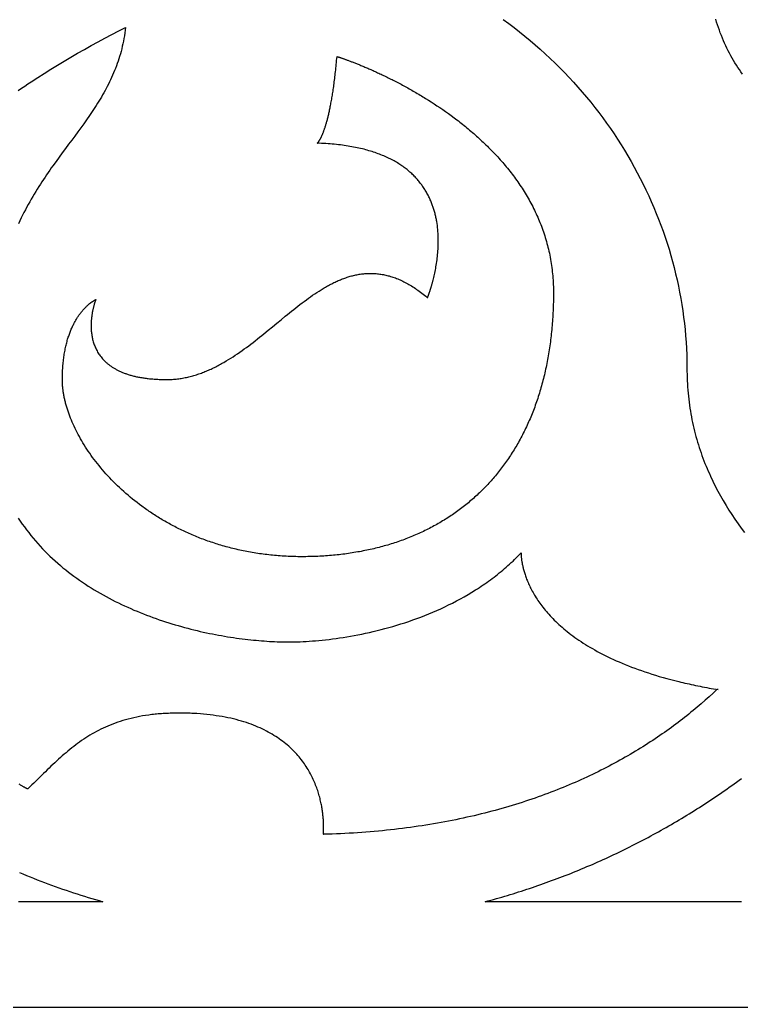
# Model space of a CAD drawing. Extents: x -52 to 64, y -91 to -51.
# Drawn here: x 22.24 to 41.58, y -90.72 to -64.25 of the extents above; entities that cross this region are included whole.
import ezdxf

# ---------------------------------------------------------------- set-up
doc = ezdxf.new("R2010")
doc.units = 0
doc.header["$MEASUREMENT"] = 0
doc.layers.add('LAYER_1', color=18, linetype='CONTINUOUS')

msp = doc.modelspace()

# ---------------------------------------------------------------- linework, layer by layer
at = {"layer": 'LAYER_1'}
for points in [[(35.198, -64.245), (35.346, -64.354), (35.493, -64.465), (35.637, -64.578), (35.779, -64.692), (35.92, -64.808), (36.058, -64.926), (36.194, -65.046), (36.327, -65.167), (36.459, -65.29), (36.589, -65.415), (36.716, -65.541), (36.841, -65.669), (36.964, -65.798), (37.085, -65.929), (37.203, -66.061), (37.32, -66.195), (37.434, -66.33), (37.546, -66.467), (37.656, -66.605), (37.763, -66.744), (37.868, -66.884), (37.971, -67.026), (38.072, -67.169), (38.17, -67.313), (38.266, -67.459), (38.36, -67.605), (38.451, -67.753), (38.54, -67.902), (38.627, -68.051), (38.712, -68.202), (38.794, -68.354), (38.874, -68.507), (38.951, -68.661), (39.026, -68.815), (39.098, -68.971), (39.169, -69.127), (39.236, -69.285), (39.302, -69.443), (39.365, -69.601), (39.425, -69.761), (39.483, -69.921), (39.539, -70.082), (39.592, -70.244), (39.643, -70.406), (39.691, -70.569), (39.737, -70.732), (39.78, -70.896), (39.821, -71.061), (39.859, -71.225), (39.895, -71.391), (39.928, -71.557), (39.959, -71.723), (39.987, -71.889), (40.012, -72.056), (40.035, -72.223), (40.055, -72.391), (40.073, -72.558), (40.088, -72.726), (40.101, -72.894), (40.111, -73.062), (40.118, -73.231), (40.123, -73.399), (40.125, -73.568), (40.125, -73.61), (40.125, -73.612), (40.125, -73.613), (40.125, -73.616), (40.125, -73.621), (40.125, -73.632), (40.125, -73.675), (40.126, -73.76), (40.129, -73.845), (40.132, -73.929), (40.136, -74.012), (40.141, -74.095), (40.147, -74.177), (40.154, -74.259), (40.162, -74.34), (40.171, -74.421), (40.181, -74.501), (40.191, -74.581), (40.203, -74.66), (40.216, -74.739), (40.229, -74.817), (40.243, -74.895), (40.258, -74.972), (40.274, -75.049), (40.291, -75.125), (40.308, -75.201), (40.327, -75.276), (40.346, -75.351), (40.366, -75.425), (40.387, -75.499), (40.408, -75.573), (40.431, -75.646), (40.454, -75.718), (40.477, -75.79), (40.502, -75.862), (40.527, -75.933), (40.553, -76.003), (40.58, -76.074), (40.607, -76.143), (40.636, -76.213), (40.664, -76.282), (40.694, -76.35), (40.724, -76.418), (40.755, -76.486), (40.818, -76.62), (40.884, -76.753), (40.953, -76.884), (41.024, -77.013), (41.097, -77.141), (41.172, -77.267), (41.249, -77.392), (41.329, -77.516), (41.41, -77.638), (41.493, -77.759), (41.578, -77.878), (41.665, -77.996)], [(41.615, -65.709), (41.572, -65.651), (41.53, -65.591), (41.49, -65.531), (41.45, -65.47), (41.411, -65.408), (41.373, -65.345), (41.336, -65.282), (41.3, -65.218), (41.264, -65.152), (41.23, -65.087), (41.197, -65.02), (41.165, -64.953), (41.133, -64.885), (41.103, -64.816), (41.074, -64.747), (41.046, -64.677), (41.018, -64.606), (40.992, -64.534), (40.967, -64.462), (40.943, -64.39), (40.92, -64.316), (40.898, -64.242)], [(22.204, -66.149), (22.29, -66.09), (22.376, -66.032), (22.463, -65.974), (22.55, -65.917), (22.724, -65.803), (22.9, -65.691), (23.077, -65.58), (23.255, -65.471), (23.434, -65.364), (23.614, -65.257), (23.794, -65.153), (23.976, -65.05), (24.158, -64.948), (24.341, -64.847), (24.525, -64.748), (24.709, -64.651), (24.894, -64.555), (25.079, -64.46), (25.07, -64.535), (25.059, -64.609), (25.048, -64.682), (25.035, -64.754), (25.021, -64.826), (25.007, -64.896), (24.991, -64.966), (24.974, -65.034), (24.957, -65.102), (24.938, -65.169), (24.918, -65.236), (24.898, -65.301), (24.877, -65.366), (24.855, -65.43), (24.832, -65.494), (24.808, -65.557), (24.783, -65.619), (24.758, -65.68), (24.731, -65.741), (24.704, -65.802), (24.677, -65.862), (24.648, -65.921), (24.619, -65.98), (24.589, -66.039), (24.559, -66.097), (24.528, -66.155), (24.496, -66.212), (24.463, -66.269), (24.43, -66.325), (24.397, -66.382), (24.363, -66.438), (24.328, -66.494), (24.293, -66.549), (24.257, -66.604), (24.185, -66.715), (24.11, -66.824), (24.034, -66.933), (23.956, -67.042), (23.877, -67.151), (23.797, -67.261), (23.716, -67.371), (23.634, -67.481), (23.551, -67.592), (23.467, -67.704), (23.383, -67.818), (23.299, -67.933), (23.214, -68.049), (23.13, -68.167), (23.088, -68.227), (23.046, -68.287), (23.004, -68.348), (22.962, -68.41), (22.92, -68.472), (22.878, -68.535), (22.836, -68.598), (22.795, -68.662), (22.754, -68.727), (22.713, -68.792), (22.672, -68.858), (22.631, -68.925), (22.591, -68.993), (22.551, -69.061), (22.511, -69.131), (22.471, -69.201), (22.432, -69.272), (22.393, -69.344), (22.355, -69.417), (22.317, -69.491), (22.279, -69.566), (22.242, -69.642), (22.205, -69.719)], [(22.204, -77.609), (22.257, -77.69), (22.311, -77.769), (22.367, -77.847), (22.424, -77.924), (22.482, -77.999), (22.541, -78.074), (22.601, -78.147), (22.662, -78.219), (22.725, -78.29), (22.788, -78.36), (22.853, -78.429), (22.918, -78.496), (22.984, -78.563), (23.052, -78.628), (23.12, -78.692), (23.189, -78.755), (23.259, -78.817), (23.33, -78.878), (23.401, -78.938), (23.474, -78.997), (23.547, -79.055), (23.621, -79.111), (23.695, -79.167), (23.771, -79.221), (23.847, -79.275), (23.924, -79.327), (24.001, -79.379), (24.079, -79.429), (24.157, -79.479), (24.236, -79.528), (24.316, -79.575), (24.396, -79.622), (24.476, -79.667), (24.557, -79.712), (24.639, -79.755), (24.721, -79.798), (24.803, -79.84), (24.885, -79.881), (24.968, -79.921), (25.052, -79.96), (25.135, -79.998), (25.219, -80.035), (25.303, -80.072), (25.387, -80.107), (25.471, -80.142), (25.556, -80.175), (25.641, -80.208), (25.725, -80.24), (25.81, -80.271), (25.895, -80.302), (25.98, -80.331), (26.065, -80.36), (26.15, -80.388), (26.235, -80.415), (26.32, -80.441), (26.405, -80.466), (26.49, -80.491), (26.575, -80.515), (26.659, -80.538), (26.743, -80.56), (26.828, -80.582), (26.911, -80.603), (26.995, -80.623), (27.078, -80.643), (27.162, -80.661), (27.244, -80.679), (27.327, -80.697), (27.409, -80.713), (27.49, -80.729), (27.572, -80.744), (27.652, -80.759), (27.733, -80.773), (27.813, -80.786), (27.892, -80.798), (27.971, -80.81), (28.049, -80.822), (28.126, -80.832), (28.203, -80.842), (28.28, -80.852), (28.356, -80.861), (28.431, -80.869), (28.505, -80.877), (28.579, -80.884), (28.651, -80.89), (28.723, -80.896), (28.795, -80.902), (28.865, -80.906), (28.935, -80.911), (29.003, -80.914), (29.071, -80.918), (29.138, -80.92), (29.204, -80.923), (29.269, -80.924), (29.333, -80.925), (29.396, -80.926), (29.457, -80.926), (29.493, -80.926), (29.53, -80.926), (29.566, -80.926), (29.604, -80.925), (29.641, -80.924), (29.68, -80.923), (29.718, -80.922), (29.757, -80.92), (29.837, -80.917), (29.918, -80.913), (30.001, -80.908), (30.086, -80.902), (30.172, -80.895), (30.26, -80.887), (30.349, -80.879), (30.439, -80.869), (30.531, -80.858), (30.624, -80.847), (30.719, -80.834), (30.814, -80.821), (30.911, -80.806), (31.008, -80.79), (31.107, -80.774), (31.207, -80.756), (31.307, -80.737), (31.409, -80.717), (31.511, -80.695), (31.614, -80.673), (31.717, -80.649), (31.821, -80.624), (31.926, -80.597), (32.031, -80.57), (32.137, -80.541), (32.243, -80.511), (32.349, -80.479), (32.456, -80.446), (32.563, -80.412), (32.67, -80.376), (32.777, -80.339), (32.884, -80.3), (32.991, -80.26), (33.098, -80.219), (33.205, -80.176), (33.312, -80.131), (33.419, -80.085), (33.525, -80.037), (33.631, -79.988), (33.737, -79.937), (33.842, -79.884), (33.946, -79.83), (34.051, -79.774), (34.154, -79.716), (34.257, -79.656), (34.359, -79.595), (34.46, -79.532), (34.51, -79.5), (34.56, -79.468), (34.61, -79.434), (34.66, -79.401), (34.709, -79.367), (34.759, -79.333), (34.807, -79.298), (34.856, -79.262), (34.904, -79.226), (34.953, -79.19), (35, -79.153), (35.048, -79.116), (35.095, -79.078), (35.142, -79.04), (35.189, -79.001), (35.235, -78.962), (35.281, -78.923), (35.327, -78.882), (35.372, -78.842), (35.417, -78.801), (35.462, -78.759), (35.506, -78.717), (35.55, -78.674), (35.593, -78.631), (35.637, -78.587), (35.679, -78.543), (35.679, -78.543), (35.679, -78.545), (35.679, -78.547), (35.679, -78.551), (35.679, -78.555), (35.679, -78.561), (35.679, -78.567), (35.679, -78.574), (35.679, -78.582), (35.68, -78.591), (35.68, -78.601), (35.681, -78.612), (35.681, -78.623), (35.682, -78.636), (35.683, -78.649), (35.685, -78.663), (35.686, -78.678), (35.688, -78.694), (35.69, -78.71), (35.692, -78.727), (35.694, -78.745), (35.697, -78.764), (35.7, -78.783), (35.704, -78.804), (35.707, -78.824), (35.712, -78.846), (35.716, -78.868), (35.721, -78.891), (35.726, -78.914), (35.732, -78.938), (35.738, -78.963), (35.745, -78.988), (35.752, -79.014), (35.759, -79.041), (35.767, -79.068), (35.776, -79.095), (35.785, -79.123), (35.795, -79.152), (35.805, -79.181), (35.816, -79.211), (35.827, -79.241), (35.839, -79.271), (35.852, -79.302), (35.866, -79.334), (35.88, -79.366), (35.894, -79.398), (35.91, -79.431), (35.926, -79.464), (35.943, -79.497), (35.96, -79.531), (35.979, -79.565), (35.998, -79.6), (36.018, -79.635), (36.038, -79.67), (36.06, -79.705), (36.082, -79.741), (36.106, -79.777), (36.13, -79.813), (36.155, -79.85), (36.181, -79.887), (36.208, -79.924), (36.236, -79.961), (36.264, -79.998), (36.294, -80.036), (36.325, -80.073), (36.357, -80.111), (36.389, -80.149), (36.423, -80.187), (36.458, -80.226), (36.494, -80.264), (36.531, -80.302), (36.569, -80.341), (36.609, -80.379), (36.649, -80.418), (36.69, -80.457), (36.733, -80.495), (36.777, -80.534), (36.822, -80.573), (36.868, -80.611), (36.916, -80.65), (36.965, -80.688), (37.015, -80.727), (37.066, -80.765), (37.119, -80.804), (37.173, -80.842), (37.228, -80.88), (37.285, -80.918), (37.343, -80.956), (37.402, -80.994), (37.463, -81.031), (37.525, -81.069), (37.589, -81.106), (37.654, -81.143), (37.72, -81.179), (37.788, -81.216), (37.858, -81.252), (37.929, -81.288), (38.001, -81.324), (38.075, -81.36), (38.151, -81.395), (38.228, -81.43), (38.307, -81.464), (38.387, -81.498), (38.469, -81.532), (38.553, -81.566), (38.638, -81.599), (38.725, -81.632), (38.814, -81.664), (38.904, -81.696), (38.996, -81.727), (39.09, -81.758), (39.185, -81.789), (39.283, -81.819), (39.382, -81.849), (39.483, -81.878), (39.585, -81.906), (39.69, -81.934), (39.796, -81.962), (39.905, -81.989), (39.959, -82.002), (40.015, -82.016), (40.07, -82.029), (40.127, -82.041), (40.183, -82.054), (40.241, -82.067), (40.298, -82.079), (40.356, -82.091), (40.415, -82.104), (40.474, -82.115), (40.534, -82.127), (40.594, -82.139), (40.655, -82.15), (40.716, -82.162), (40.777, -82.173), (40.84, -82.184), (40.902, -82.195), (40.965, -82.205), (40.955, -82.205), (40.947, -82.205), (40.94, -82.205), (40.934, -82.205), (40.93, -82.205), (40.927, -82.205), (40.925, -82.205), (40.924, -82.205), (40.823, -82.3), (40.72, -82.395), (40.615, -82.489), (40.508, -82.582), (40.454, -82.628), (40.399, -82.675), (40.344, -82.721), (40.288, -82.767), (40.232, -82.813), (40.176, -82.859), (40.119, -82.904), (40.061, -82.949), (40.003, -82.995), (39.945, -83.04), (39.886, -83.085), (39.827, -83.129), (39.767, -83.174), (39.707, -83.218), (39.646, -83.262), (39.585, -83.306), (39.523, -83.35), (39.46, -83.393), (39.398, -83.437), (39.334, -83.48), (39.271, -83.523), (39.206, -83.565), (39.142, -83.608), (39.077, -83.65), (39.011, -83.692), (38.945, -83.734), (38.878, -83.775), (38.811, -83.816), (38.743, -83.857), (38.675, -83.898), (38.606, -83.939), (38.537, -83.979), (38.467, -84.019), (38.397, -84.059), (38.326, -84.098), (38.255, -84.137), (38.184, -84.176), (38.111, -84.215), (38.039, -84.253), (37.965, -84.291), (37.892, -84.329), (37.817, -84.367), (37.743, -84.404), (37.667, -84.441), (37.592, -84.477), (37.515, -84.513), (37.439, -84.549), (37.361, -84.585), (37.283, -84.62), (37.205, -84.655), (37.126, -84.69), (37.047, -84.724), (36.967, -84.758), (36.887, -84.792), (36.806, -84.825), (36.724, -84.858), (36.642, -84.891), (36.56, -84.923), (36.477, -84.955), (36.393, -84.987), (36.309, -85.018), (36.224, -85.049), (36.139, -85.079), (36.053, -85.11), (35.967, -85.139), (35.881, -85.169), (35.793, -85.198), (35.705, -85.226), (35.617, -85.254), (35.528, -85.282), (35.439, -85.309), (35.349, -85.336), (35.258, -85.363), (35.167, -85.389), (35.076, -85.415), (34.983, -85.44), (34.891, -85.465), (34.798, -85.489), (34.704, -85.513), (34.61, -85.537), (34.515, -85.56), (34.419, -85.583), (34.323, -85.605), (34.227, -85.627), (34.13, -85.648), (34.032, -85.669), (33.934, -85.69), (33.835, -85.71), (33.736, -85.729), (33.636, -85.748), (33.536, -85.767), (33.435, -85.785), (33.333, -85.802), (33.231, -85.819), (33.129, -85.836), (33.025, -85.852), (32.922, -85.868), (32.817, -85.883), (32.713, -85.898), (32.607, -85.912), (32.501, -85.925), (32.395, -85.938), (32.287, -85.951), (32.18, -85.963), (32.071, -85.974), (31.963, -85.985), (31.853, -85.996), (31.743, -86.006), (31.633, -86.015), (31.521, -86.024), (31.41, -86.032), (31.297, -86.04), (31.185, -86.047), (31.071, -86.054), (30.957, -86.06), (30.842, -86.065), (30.727, -86.07), (30.611, -86.074), (30.495, -86.078), (30.378, -86.081), (30.378, -86.081), (30.378, -86.079), (30.379, -86.076), (30.379, -86.072), (30.379, -86.067), (30.38, -86.061), (30.381, -86.053), (30.381, -86.045), (30.382, -86.035), (30.382, -86.025), (30.383, -86.013), (30.384, -86.001), (30.384, -85.988), (30.385, -85.973), (30.385, -85.958), (30.386, -85.942), (30.386, -85.925), (30.386, -85.907), (30.386, -85.888), (30.386, -85.868), (30.386, -85.848), (30.385, -85.827), (30.385, -85.805), (30.384, -85.782), (30.383, -85.758), (30.382, -85.734), (30.38, -85.709), (30.379, -85.683), (30.377, -85.657), (30.375, -85.63), (30.372, -85.602), (30.369, -85.574), (30.366, -85.545), (30.363, -85.516), (30.359, -85.486), (30.355, -85.455), (30.35, -85.424), (30.345, -85.393), (30.34, -85.361), (30.334, -85.328), (30.328, -85.295), (30.321, -85.262), (30.314, -85.228), (30.307, -85.194), (30.298, -85.16), (30.29, -85.125), (30.281, -85.09), (30.271, -85.054), (30.261, -85.018), (30.25, -84.982), (30.239, -84.946), (30.227, -84.909), (30.214, -84.872), (30.201, -84.835), (30.188, -84.798), (30.173, -84.761), (30.158, -84.723), (30.142, -84.686), (30.126, -84.648), (30.109, -84.61), (30.091, -84.572), (30.072, -84.534), (30.053, -84.496), (30.033, -84.458), (30.012, -84.42), (29.99, -84.382), (29.968, -84.344), (29.945, -84.306), (29.921, -84.268), (29.896, -84.23), (29.87, -84.193), (29.843, -84.155), (29.816, -84.118), (29.787, -84.081), (29.758, -84.044), (29.727, -84.007), (29.696, -83.97), (29.664, -83.934), (29.631, -83.898), (29.597, -83.862), (29.561, -83.826), (29.525, -83.791), (29.488, -83.756), (29.45, -83.722), (29.41, -83.688), (29.37, -83.654), (29.328, -83.621), (29.286, -83.588), (29.242, -83.555), (29.197, -83.523), (29.151, -83.492), (29.104, -83.461), (29.056, -83.43), (29.006, -83.4), (28.956, -83.371), (28.904, -83.342), (28.851, -83.314), (28.796, -83.286), (28.741, -83.259), (28.684, -83.233), (28.626, -83.207), (28.566, -83.182), (28.505, -83.158), (28.443, -83.134), (28.38, -83.112), (28.315, -83.09), (28.249, -83.068), (28.181, -83.048), (28.112, -83.028), (28.042, -83.009), (27.97, -82.991), (27.897, -82.974), (27.822, -82.958), (27.746, -82.943), (27.668, -82.928), (27.589, -82.915), (27.508, -82.903), (27.426, -82.891), (27.343, -82.881), (27.257, -82.871), (27.17, -82.863), (27.082, -82.856), (26.992, -82.849), (26.9, -82.844), (26.854, -82.842), (26.807, -82.84), (26.76, -82.838), (26.712, -82.837), (26.664, -82.836), (26.615, -82.835), (26.567, -82.835), (26.517, -82.835), (26.468, -82.835), (26.419, -82.835), (26.371, -82.836), (26.323, -82.837), (26.275, -82.839), (26.228, -82.841), (26.182, -82.843), (26.135, -82.845), (26.09, -82.848), (26.045, -82.851), (26, -82.854), (25.955, -82.858), (25.911, -82.862), (25.868, -82.866), (25.825, -82.871), (25.782, -82.876), (25.74, -82.881), (25.698, -82.886), (25.615, -82.898), (25.534, -82.911), (25.455, -82.926), (25.377, -82.941), (25.3, -82.957), (25.225, -82.975), (25.151, -82.994), (25.079, -83.013), (25.007, -83.034), (24.937, -83.056), (24.869, -83.079), (24.801, -83.103), (24.734, -83.127), (24.669, -83.153), (24.605, -83.18), (24.541, -83.208), (24.479, -83.236), (24.418, -83.266), (24.357, -83.296), (24.298, -83.328), (24.239, -83.36), (24.181, -83.393), (24.124, -83.427), (24.067, -83.462), (24.011, -83.498), (23.956, -83.534), (23.901, -83.571), (23.847, -83.609), (23.794, -83.648), (23.741, -83.687), (23.688, -83.727), (23.636, -83.768), (23.584, -83.81), (23.533, -83.852), (23.482, -83.895), (23.431, -83.938), (23.38, -83.982), (23.33, -84.027), (23.279, -84.072), (23.229, -84.118), (23.179, -84.164), (23.129, -84.211), (23.079, -84.259), (23.029, -84.307), (22.978, -84.355), (22.928, -84.404), (22.877, -84.454), (22.827, -84.504), (22.776, -84.554), (22.725, -84.605), (22.673, -84.656), (22.621, -84.708), (22.569, -84.76), (22.516, -84.812), (22.463, -84.865), (22.463, -84.864), (22.461, -84.864), (22.459, -84.864), (22.457, -84.863), (22.45, -84.861), (22.443, -84.859), (22.435, -84.857), (22.429, -84.856), (22.426, -84.855), (22.424, -84.855), (22.423, -84.854), (22.423, -84.854), (22.422, -84.854), (22.42, -84.853), (22.417, -84.851), (22.413, -84.849), (22.408, -84.846), (22.402, -84.842), (22.395, -84.838), (22.386, -84.833), (22.377, -84.828), (22.366, -84.821), (22.354, -84.815), (22.342, -84.807), (22.328, -84.799), (22.313, -84.791), (22.298, -84.781), (22.281, -84.771), (22.263, -84.761), (22.245, -84.75), (22.225, -84.738)], [(41.589, -87.888), (41.56, -87.888), (41.531, -87.888), (41.502, -87.888), (41.473, -87.888), (41.443, -87.888), (41.412, -87.888), (41.382, -87.888), (41.35, -87.888), (41.319, -87.888), (41.287, -87.888), (41.255, -87.888), (41.222, -87.888), (41.189, -87.888), (41.156, -87.888), (41.122, -87.888), (41.088, -87.888), (41.054, -87.888), (41.019, -87.888), (40.984, -87.888), (40.948, -87.888), (40.913, -87.888), (40.877, -87.888), (40.84, -87.888), (40.804, -87.888), (40.767, -87.888), (40.73, -87.888), (40.692, -87.888), (40.654, -87.888), (40.616, -87.888), (40.578, -87.888), (40.54, -87.888), (40.501, -87.888), (40.462, -87.888), (40.422, -87.888), (40.383, -87.888), (40.343, -87.888), (40.303, -87.888), (40.263, -87.888), (40.222, -87.888), (40.182, -87.888), (40.1, -87.888), (40.017, -87.888), (39.933, -87.888), (39.849, -87.888), (39.764, -87.888), (39.679, -87.888), (39.593, -87.888), (39.506, -87.888), (39.419, -87.888), (39.332, -87.888), (39.244, -87.888), (39.156, -87.888), (39.067, -87.888), (38.979, -87.888), (38.89, -87.888), (38.711, -87.888), (38.532, -87.888), (38.353, -87.888), (38.175, -87.888), (38.086, -87.888), (37.997, -87.888), (37.909, -87.888), (37.82, -87.888), (37.733, -87.888), (37.645, -87.888), (37.558, -87.888), (37.472, -87.888), (37.386, -87.888), (37.3, -87.888), (37.215, -87.888), (37.131, -87.888), (37.048, -87.888), (36.965, -87.888), (36.883, -87.888), (36.842, -87.888), (36.802, -87.888), (36.762, -87.888), (36.721, -87.888), (36.682, -87.888), (36.642, -87.888), (36.603, -87.888), (36.564, -87.888), (36.525, -87.888), (36.486, -87.888), (36.448, -87.888), (36.41, -87.888), (36.372, -87.888), (36.335, -87.888), (36.298, -87.888), (36.261, -87.888), (36.224, -87.888), (36.188, -87.888), (36.152, -87.888), (36.116, -87.888), (36.081, -87.888), (36.046, -87.888), (36.011, -87.888), (35.977, -87.888), (35.942, -87.888), (35.909, -87.888), (35.875, -87.888), (35.842, -87.888), (35.81, -87.888), (35.777, -87.888), (35.746, -87.888), (35.714, -87.888), (35.683, -87.888), (35.652, -87.888), (35.622, -87.888), (35.592, -87.888), (35.562, -87.888), (35.533, -87.888), (35.504, -87.888), (35.476, -87.888), (35.448, -87.888), (35.421, -87.888), (35.394, -87.888), (35.367, -87.888), (35.341, -87.888), (35.315, -87.888), (35.29, -87.888), (35.265, -87.888), (35.241, -87.888), (35.217, -87.888), (35.194, -87.888), (35.171, -87.888), (35.148, -87.888), (35.127, -87.888), (35.105, -87.888), (35.084, -87.888), (35.064, -87.888), (35.044, -87.888), (35.025, -87.888), (35.006, -87.888), (34.988, -87.888), (34.97, -87.888), (34.953, -87.888), (34.936, -87.888), (34.92, -87.888), (34.905, -87.888), (34.89, -87.888), (34.876, -87.888), (34.862, -87.888), (34.849, -87.888), (34.836, -87.888), (34.824, -87.888), (34.813, -87.888), (34.802, -87.888), (34.792, -87.888), (34.782, -87.888), (34.773, -87.888), (34.765, -87.888), (34.757, -87.888), (34.75, -87.888), (34.744, -87.888), (34.738, -87.888), (34.733, -87.888), (34.729, -87.888), (34.725, -87.888), (34.722, -87.888), (34.719, -87.888), (34.718, -87.888), (34.717, -87.888), (34.716, -87.888), (34.791, -87.868), (34.866, -87.847), (34.941, -87.826), (35.016, -87.805), (35.09, -87.784), (35.165, -87.763), (35.24, -87.741), (35.314, -87.719), (35.389, -87.696), (35.463, -87.673), (35.538, -87.65), (35.612, -87.627), (35.686, -87.603), (35.76, -87.579), (35.834, -87.555), (35.908, -87.531), (35.982, -87.506), (36.056, -87.481), (36.13, -87.455), (36.204, -87.43), (36.277, -87.404), (36.351, -87.377), (36.424, -87.351), (36.498, -87.324), (36.571, -87.297), (36.644, -87.269), (36.718, -87.242), (36.791, -87.214), (36.864, -87.185), (36.937, -87.157), (37.01, -87.128), (37.082, -87.099), (37.155, -87.069), (37.228, -87.04), (37.3, -87.01), (37.373, -86.979), (37.445, -86.949), (37.517, -86.918), (37.589, -86.887), (37.661, -86.855), (37.733, -86.823), (37.805, -86.791), (37.877, -86.759), (37.949, -86.726), (38.02, -86.693), (38.092, -86.66), (38.163, -86.627), (38.234, -86.593), (38.306, -86.559), (38.377, -86.524), (38.448, -86.49), (38.519, -86.455), (38.589, -86.42), (38.66, -86.384), (38.731, -86.348), (38.801, -86.312), (38.871, -86.276), (38.942, -86.239), (39.012, -86.202), (39.082, -86.165), (39.152, -86.127), (39.221, -86.09), (39.291, -86.051), (39.361, -86.013), (39.43, -85.974), (39.499, -85.935), (39.569, -85.896), (39.638, -85.857), (39.707, -85.817), (39.775, -85.777), (39.844, -85.736), (39.913, -85.696), (39.981, -85.655), (40.05, -85.613), (40.118, -85.572), (40.186, -85.53), (40.254, -85.488), (40.322, -85.446), (40.389, -85.403), (40.457, -85.36), (40.524, -85.317), (40.592, -85.273), (40.659, -85.229), (40.726, -85.185), (40.793, -85.141), (40.86, -85.096), (40.926, -85.051), (40.993, -85.006), (41.059, -84.961), (41.125, -84.915), (41.191, -84.869), (41.257, -84.823), (41.323, -84.776), (41.389, -84.729), (41.454, -84.682), (41.519, -84.634), (41.585, -84.587)], [(22.232, -87.102), (22.327, -87.143), (22.423, -87.182), (22.518, -87.222), (22.614, -87.26), (22.71, -87.298), (22.806, -87.336), (22.902, -87.373), (22.999, -87.409), (23.096, -87.445), (23.193, -87.481), (23.29, -87.515), (23.387, -87.549), (23.485, -87.583), (23.582, -87.616), (23.68, -87.648), (23.778, -87.68), (23.876, -87.712), (23.975, -87.742), (24.073, -87.773), (24.172, -87.802), (24.271, -87.831), (24.37, -87.86), (24.469, -87.888), (24.469, -87.888), (24.468, -87.888), (24.466, -87.888), (24.463, -87.888), (24.46, -87.888), (24.456, -87.888), (24.451, -87.888), (24.446, -87.888), (24.439, -87.888), (24.432, -87.888), (24.425, -87.888), (24.417, -87.888), (24.408, -87.888), (24.398, -87.888), (24.388, -87.888), (24.376, -87.888), (24.365, -87.888), (24.352, -87.888), (24.339, -87.888), (24.325, -87.888), (24.311, -87.888), (24.296, -87.888), (24.28, -87.888), (24.264, -87.888), (24.247, -87.888), (24.229, -87.888), (24.21, -87.888), (24.191, -87.888), (24.172, -87.888), (24.151, -87.888), (24.13, -87.888), (24.109, -87.888), (24.087, -87.888), (24.064, -87.888), (24.04, -87.888), (24.016, -87.888), (23.992, -87.888), (23.966, -87.888), (23.94, -87.888), (23.914, -87.888), (23.887, -87.888), (23.859, -87.888), (23.831, -87.888), (23.802, -87.888), (23.773, -87.888), (23.743, -87.888), (23.712, -87.888), (23.681, -87.888), (23.649, -87.888), (23.617, -87.888), (23.584, -87.888), (23.551, -87.888), (23.517, -87.888), (23.482, -87.888), (23.447, -87.888), (23.411, -87.888), (23.375, -87.888), (23.339, -87.888), (23.301, -87.888), (23.264, -87.888), (23.225, -87.888), (23.187, -87.888), (23.147, -87.888), (23.107, -87.888), (23.067, -87.888), (23.026, -87.888), (22.985, -87.888), (22.943, -87.888), (22.901, -87.888), (22.858, -87.888), (22.815, -87.888), (22.771, -87.888), (22.727, -87.888), (22.682, -87.888), (22.637, -87.888), (22.591, -87.888), (22.545, -87.888), (22.498, -87.888), (22.451, -87.888), (22.403, -87.888), (22.355, -87.888), (22.307, -87.888), (22.258, -87.888), (22.209, -87.888)], [(20.563, -90.716), (22.566, -90.716), (24.563, -90.716), (26.55, -90.716), (27.54, -90.716), (28.526, -90.716), (29.508, -90.716), (30.487, -90.716), (31.461, -90.716), (32.429, -90.716), (33.393, -90.716), (34.351, -90.716), (35.303, -90.716), (36.249, -90.716), (37.188, -90.716), (38.12, -90.716), (39.044, -90.716), (39.96, -90.716), (40.868, -90.716), (41.768, -90.716)]]:
    msp.add_lwpolyline(points, dxfattribs=at)
msp.add_lwpolyline([(30.745, -65.241), (30.745, -65.241), (30.746, -65.241), (30.748, -65.242), (30.75, -65.242), (30.753, -65.243), (30.756, -65.244), (30.761, -65.245), (30.766, -65.247), (30.771, -65.249), (30.777, -65.25), (30.784, -65.253), (30.791, -65.255), (30.799, -65.258), (30.808, -65.26), (30.817, -65.263), (30.827, -65.267), (30.837, -65.27), (30.848, -65.274), (30.859, -65.277), (30.871, -65.282), (30.884, -65.286), (30.897, -65.29), (30.91, -65.295), (30.925, -65.3), (30.939, -65.305), (30.954, -65.311), (30.97, -65.316), (30.986, -65.322), (31.003, -65.328), (31.021, -65.335), (31.038, -65.341), (31.056, -65.348), (31.075, -65.355), (31.094, -65.362), (31.114, -65.37), (31.134, -65.378), (31.155, -65.385), (31.176, -65.394), (31.197, -65.402), (31.219, -65.411), (31.242, -65.419), (31.265, -65.429), (31.288, -65.438), (31.311, -65.447), (31.335, -65.457), (31.36, -65.467), (31.385, -65.477), (31.41, -65.488), (31.436, -65.498), (31.462, -65.509), (31.488, -65.521), (31.515, -65.532), (31.542, -65.544), (31.57, -65.555), (31.597, -65.568), (31.626, -65.58), (31.654, -65.592), (31.683, -65.605), (31.712, -65.618), (31.742, -65.632), (31.772, -65.645), (31.802, -65.659), (31.832, -65.673), (31.863, -65.687), (31.894, -65.702), (31.926, -65.716), (31.957, -65.731), (31.989, -65.746), (32.021, -65.762), (32.054, -65.778), (32.086, -65.794), (32.119, -65.81), (32.153, -65.826), (32.186, -65.843), (32.22, -65.86), (32.254, -65.877), (32.288, -65.894), (32.322, -65.912), (32.357, -65.93), (32.391, -65.948), (32.426, -65.966), (32.462, -65.985), (32.497, -66.004), (32.532, -66.023), (32.568, -66.042), (32.604, -66.062), (32.64, -66.082), (32.676, -66.102), (32.713, -66.122), (32.749, -66.143), (32.786, -66.164), (32.823, -66.185), (32.859, -66.206), (32.897, -66.228), (32.934, -66.25), (32.971, -66.272), (33.008, -66.294), (33.046, -66.317), (33.083, -66.34), (33.121, -66.363), (33.196, -66.41), (33.272, -66.458), (33.348, -66.507), (33.424, -66.558), (33.501, -66.609), (33.577, -66.661), (33.654, -66.714), (33.73, -66.769), (33.807, -66.824), (33.883, -66.881), (33.959, -66.938), (33.997, -66.967), (34.035, -66.997), (34.073, -67.026), (34.111, -67.056), (34.149, -67.086), (34.186, -67.117), (34.224, -67.148), (34.261, -67.179), (34.299, -67.21), (34.336, -67.242), (34.373, -67.273), (34.41, -67.305), (34.447, -67.338), (34.484, -67.37), (34.521, -67.403), (34.557, -67.437), (34.594, -67.47), (34.63, -67.504), (34.666, -67.538), (34.702, -67.572), (34.738, -67.606), (34.774, -67.641), (34.809, -67.676), (34.844, -67.712), (34.88, -67.747), (34.914, -67.783), (34.949, -67.819), (34.984, -67.856), (35.018, -67.893), (35.052, -67.93), (35.086, -67.967), (35.119, -68.005), (35.153, -68.042), (35.186, -68.081), (35.219, -68.119), (35.251, -68.158), (35.283, -68.197), (35.316, -68.236), (35.347, -68.275), (35.379, -68.315), (35.41, -68.355), (35.441, -68.396), (35.472, -68.436), (35.502, -68.477), (35.532, -68.519), (35.562, -68.56), (35.591, -68.602), (35.62, -68.644), (35.649, -68.686), (35.677, -68.729), (35.705, -68.772), (35.733, -68.815), (35.76, -68.859), (35.787, -68.903), (35.814, -68.947), (35.84, -68.991), (35.866, -69.036), (35.892, -69.081), (35.917, -69.126), (35.941, -69.171), (35.966, -69.217), (35.99, -69.263), (36.013, -69.31), (36.036, -69.357), (36.059, -69.404), (36.081, -69.451), (36.103, -69.498), (36.124, -69.546), (36.145, -69.594), (36.165, -69.643), (36.185, -69.692), (36.205, -69.741), (36.224, -69.79), (36.242, -69.84), (36.26, -69.89), (36.278, -69.94), (36.295, -69.99), (36.311, -70.041), (36.327, -70.092), (36.343, -70.144), (36.358, -70.196), (36.372, -70.248), (36.386, -70.3), (36.399, -70.353), (36.412, -70.406), (36.425, -70.459), (36.436, -70.512), (36.448, -70.566), (36.458, -70.62), (36.468, -70.675), (36.478, -70.73), (36.486, -70.785), (36.495, -70.84), (36.502, -70.896), (36.51, -70.952), (36.516, -71.008), (36.522, -71.065), (36.527, -71.121), (36.532, -71.179), (36.536, -71.236), (36.539, -71.294), (36.542, -71.352), (36.544, -71.41), (36.545, -71.469), (36.546, -71.528), (36.546, -71.587), (36.545, -71.646), (36.545, -71.705), (36.544, -71.764), (36.543, -71.822), (36.541, -71.88), (36.539, -71.938), (36.537, -71.995), (36.535, -72.053), (36.532, -72.11), (36.529, -72.167), (36.526, -72.224), (36.522, -72.28), (36.518, -72.336), (36.514, -72.392), (36.51, -72.448), (36.505, -72.504), (36.5, -72.559), (36.494, -72.614), (36.489, -72.669), (36.483, -72.724), (36.476, -72.778), (36.47, -72.833), (36.463, -72.887), (36.456, -72.94), (36.448, -72.994), (36.441, -73.047), (36.433, -73.1), (36.424, -73.153), (36.416, -73.206), (36.407, -73.258), (36.397, -73.311), (36.388, -73.363), (36.378, -73.414), (36.368, -73.466), (36.358, -73.517), (36.347, -73.568), (36.336, -73.619), (36.325, -73.669), (36.314, -73.72), (36.302, -73.77), (36.29, -73.82), (36.278, -73.869), (36.265, -73.919), (36.252, -73.968), (36.239, -74.017), (36.226, -74.066), (36.212, -74.114), (36.198, -74.162), (36.184, -74.21), (36.169, -74.258), (36.154, -74.306), (36.139, -74.353), (36.124, -74.4), (36.108, -74.447), (36.092, -74.493), (36.076, -74.54), (36.059, -74.586), (36.043, -74.632), (36.026, -74.677), (36.008, -74.723), (35.991, -74.768), (35.973, -74.813), (35.955, -74.857), (35.937, -74.902), (35.918, -74.946), (35.899, -74.99), (35.88, -75.033), (35.861, -75.077), (35.841, -75.12), (35.821, -75.163), (35.801, -75.206), (35.78, -75.248), (35.759, -75.29), (35.738, -75.332), (35.717, -75.374), (35.696, -75.415), (35.674, -75.457), (35.652, -75.498), (35.63, -75.538), (35.607, -75.579), (35.584, -75.619), (35.561, -75.659), (35.538, -75.699), (35.514, -75.738), (35.49, -75.778), (35.466, -75.817), (35.442, -75.855), (35.417, -75.894), (35.392, -75.932), (35.367, -75.97), (35.342, -76.008), (35.316, -76.045), (35.29, -76.083), (35.264, -76.12), (35.238, -76.156), (35.211, -76.193), (35.184, -76.229), (35.157, -76.265), (35.13, -76.301), (35.102, -76.336), (35.075, -76.371), (35.046, -76.406), (35.018, -76.441), (34.989, -76.475), (34.961, -76.51), (34.932, -76.544), (34.902, -76.577), (34.873, -76.611), (34.843, -76.644), (34.813, -76.677), (34.783, -76.709), (34.752, -76.742), (34.721, -76.774), (34.69, -76.806), (34.659, -76.837), (34.628, -76.869), (34.596, -76.9), (34.564, -76.93), (34.532, -76.961), (34.499, -76.991), (34.467, -77.021), (34.434, -77.051), (34.401, -77.081), (34.367, -77.11), (34.334, -77.139), (34.3, -77.168), (34.266, -77.196), (34.232, -77.224), (34.197, -77.252), (34.163, -77.28), (34.128, -77.307), (34.092, -77.334), (34.057, -77.361), (34.021, -77.388), (33.986, -77.414), (33.949, -77.44), (33.913, -77.466), (33.877, -77.491), (33.84, -77.517), (33.803, -77.542), (33.766, -77.566), (33.728, -77.591), (33.691, -77.615), (33.653, -77.639), (33.615, -77.662), (33.576, -77.686), (33.538, -77.709), (33.499, -77.732), (33.46, -77.754), (33.421, -77.776), (33.382, -77.798), (33.342, -77.82), (33.302, -77.842), (33.262, -77.863), (33.222, -77.884), (33.182, -77.904), (33.141, -77.925), (33.1, -77.945), (33.059, -77.965), (33.018, -77.984), (32.976, -78.003), (32.934, -78.022), (32.893, -78.041), (32.85, -78.059), (32.808, -78.078), (32.766, -78.095), (32.723, -78.113), (32.68, -78.13), (32.637, -78.147), (32.593, -78.164), (32.55, -78.18), (32.506, -78.197), (32.462, -78.213), (32.418, -78.228), (32.373, -78.243), (32.329, -78.259), (32.284, -78.273), (32.239, -78.288), (32.194, -78.302), (32.149, -78.316), (32.103, -78.33), (32.057, -78.343), (32.011, -78.356), (31.965, -78.369), (31.919, -78.381), (31.872, -78.393), (31.825, -78.405), (31.779, -78.417), (31.731, -78.428), (31.684, -78.439), (31.637, -78.45), (31.589, -78.461), (31.541, -78.471), (31.493, -78.481), (31.445, -78.49), (31.396, -78.5), (31.347, -78.509), (31.299, -78.517), (31.25, -78.526), (31.2, -78.534), (31.151, -78.542), (31.101, -78.55), (31.052, -78.557), (31.002, -78.564), (30.952, -78.571), (30.901, -78.577), (30.851, -78.583), (30.8, -78.589), (30.749, -78.595), (30.698, -78.6), (30.647, -78.605), (30.596, -78.609), (30.544, -78.614), (30.492, -78.618), (30.44, -78.622), (30.388, -78.625), (30.336, -78.628), (30.283, -78.631), (30.231, -78.634), (30.178, -78.636), (30.125, -78.638), (30.072, -78.64), (30.018, -78.641), (29.965, -78.642), (29.911, -78.643), (29.857, -78.643), (29.803, -78.643), (29.75, -78.643), (29.696, -78.643), (29.643, -78.642), (29.59, -78.64), (29.537, -78.639), (29.484, -78.637), (29.432, -78.635), (29.379, -78.632), (29.327, -78.629), (29.275, -78.626), (29.224, -78.622), (29.172, -78.618), (29.121, -78.614), (29.07, -78.609), (29.019, -78.605), (28.968, -78.599), (28.918, -78.594), (28.867, -78.588), (28.817, -78.582), (28.768, -78.576), (28.718, -78.569), (28.669, -78.562), (28.619, -78.555), (28.57, -78.547), (28.522, -78.539), (28.473, -78.531), (28.425, -78.522), (28.377, -78.514), (28.329, -78.505), (28.281, -78.495), (28.233, -78.486), (28.186, -78.476), (28.139, -78.466), (28.092, -78.455), (28.045, -78.444), (27.999, -78.433), (27.953, -78.422), (27.907, -78.411), (27.861, -78.399), (27.815, -78.387), (27.77, -78.375), (27.725, -78.362), (27.68, -78.349), (27.635, -78.336), (27.591, -78.323), (27.546, -78.309), (27.502, -78.295), (27.458, -78.281), (27.415, -78.267), (27.371, -78.253), (27.328, -78.238), (27.285, -78.223), (27.242, -78.208), (27.2, -78.192), (27.157, -78.176), (27.115, -78.16), (27.073, -78.144), (27.032, -78.128), (26.99, -78.111), (26.949, -78.095), (26.908, -78.077), (26.867, -78.06), (26.827, -78.043), (26.786, -78.025), (26.746, -78.007), (26.706, -77.989), (26.666, -77.971), (26.627, -77.952), (26.588, -77.934), (26.549, -77.915), (26.51, -77.896), (26.471, -77.876), (26.433, -77.857), (26.395, -77.837), (26.357, -77.818), (26.319, -77.797), (26.282, -77.777), (26.245, -77.757), (26.208, -77.736), (26.171, -77.716), (26.134, -77.695), (26.098, -77.674), (26.062, -77.652), (26.026, -77.631), (25.99, -77.609), (25.955, -77.588), (25.92, -77.566), (25.885, -77.544), (25.85, -77.521), (25.815, -77.499), (25.781, -77.477), (25.747, -77.454), (25.713, -77.431), (25.68, -77.408), (25.646, -77.385), (25.613, -77.362), (25.58, -77.338), (25.548, -77.315), (25.515, -77.291), (25.451, -77.243), (25.388, -77.195), (25.326, -77.146), (25.264, -77.097), (25.204, -77.047), (25.144, -76.997), (25.086, -76.947), (25.028, -76.896), (24.972, -76.844), (24.916, -76.793), (24.861, -76.74), (24.807, -76.688), (24.755, -76.635), (24.703, -76.582), (24.652, -76.529), (24.602, -76.475), (24.553, -76.421), (24.505, -76.367), (24.458, -76.313), (24.412, -76.258), (24.367, -76.203), (24.323, -76.148), (24.279, -76.093), (24.237, -76.038), (24.196, -75.983), (24.156, -75.927), (24.117, -75.871), (24.079, -75.816), (24.041, -75.76), (24.005, -75.704), (23.97, -75.649), (23.936, -75.593), (23.903, -75.537), (23.87, -75.482), (23.839, -75.426), (23.809, -75.37), (23.78, -75.315), (23.752, -75.259), (23.725, -75.204), (23.699, -75.149), (23.673, -75.094), (23.649, -75.039), (23.626, -74.985), (23.604, -74.93), (23.583, -74.876), (23.563, -74.822), (23.545, -74.768), (23.536, -74.742), (23.527, -74.715), (23.518, -74.688), (23.51, -74.662), (23.502, -74.635), (23.494, -74.609), (23.487, -74.583), (23.479, -74.556), (23.472, -74.53), (23.466, -74.504), (23.459, -74.478), (23.453, -74.452), (23.447, -74.427), (23.442, -74.401), (23.436, -74.375), (23.431, -74.35), (23.426, -74.324), (23.422, -74.299), (23.417, -74.274), (23.413, -74.249), (23.409, -74.224), (23.406, -74.199), (23.403, -74.174), (23.4, -74.15), (23.397, -74.125), (23.394, -74.101), (23.392, -74.077), (23.39, -74.053), (23.389, -74.029), (23.387, -74.005), (23.386, -73.981), (23.385, -73.958), (23.385, -73.934), (23.384, -73.911), (23.384, -73.888), (23.384, -73.865), (23.385, -73.819), (23.386, -73.775), (23.387, -73.731), (23.389, -73.687), (23.391, -73.644), (23.393, -73.602), (23.396, -73.561), (23.399, -73.52), (23.403, -73.479), (23.406, -73.439), (23.411, -73.4), (23.415, -73.361), (23.42, -73.323), (23.425, -73.286), (23.431, -73.249), (23.436, -73.212), (23.442, -73.176), (23.449, -73.141), (23.455, -73.106), (23.462, -73.072), (23.469, -73.038), (23.477, -73.005), (23.484, -72.973), (23.492, -72.941), (23.5, -72.909), (23.509, -72.878), (23.517, -72.848), (23.526, -72.818), (23.535, -72.788), (23.544, -72.76), (23.554, -72.731), (23.563, -72.703), (23.573, -72.676), (23.583, -72.649), (23.593, -72.622), (23.603, -72.597), (23.614, -72.571), (23.624, -72.546), (23.635, -72.522), (23.646, -72.498), (23.656, -72.474), (23.667, -72.451), (23.679, -72.428), (23.69, -72.406), (23.701, -72.384), (23.712, -72.363), (23.724, -72.342), (23.735, -72.322), (23.747, -72.302), (23.759, -72.282), (23.77, -72.263), (23.782, -72.245), (23.794, -72.226), (23.806, -72.208), (23.817, -72.191), (23.829, -72.174), (23.841, -72.157), (23.853, -72.141), (23.865, -72.125), (23.876, -72.11), (23.888, -72.095), (23.9, -72.08), (23.911, -72.066), (23.923, -72.052), (23.935, -72.039), (23.946, -72.025), (23.957, -72.013), (23.969, -72), (23.98, -71.988), (23.991, -71.977), (24.002, -71.965), (24.013, -71.954), (24.024, -71.944), (24.035, -71.933), (24.045, -71.923), (24.056, -71.914), (24.066, -71.904), (24.076, -71.895), (24.086, -71.887), (24.096, -71.878), (24.106, -71.87), (24.115, -71.862), (24.124, -71.855), (24.134, -71.848), (24.142, -71.841), (24.151, -71.834), (24.16, -71.828), (24.168, -71.822), (24.176, -71.817), (24.184, -71.811), (24.191, -71.806), (24.198, -71.801), (24.205, -71.796), (24.212, -71.792), (24.218, -71.788), (24.225, -71.784), (24.231, -71.781), (24.236, -71.777), (24.241, -71.774), (24.246, -71.771), (24.251, -71.769), (24.255, -71.766), (24.259, -71.764), (24.263, -71.762), (24.266, -71.76), (24.269, -71.759), (24.272, -71.758), (24.274, -71.757), (24.276, -71.756), (24.277, -71.755), (24.278, -71.755), (24.279, -71.754), (24.279, -71.754), (24.279, -71.754), (24.279, -71.756), (24.278, -71.758), (24.276, -71.761), (24.275, -71.766), (24.273, -71.771), (24.271, -71.777), (24.268, -71.784), (24.266, -71.791), (24.263, -71.8), (24.26, -71.809), (24.256, -71.819), (24.253, -71.83), (24.249, -71.842), (24.245, -71.855), (24.241, -71.868), (24.237, -71.882), (24.233, -71.896), (24.229, -71.912), (24.225, -71.928), (24.221, -71.944), (24.216, -71.961), (24.212, -71.979), (24.208, -71.998), (24.203, -72.017), (24.199, -72.036), (24.195, -72.056), (24.191, -72.077), (24.187, -72.098), (24.183, -72.12), (24.18, -72.142), (24.176, -72.164), (24.173, -72.187), (24.17, -72.211), (24.167, -72.235), (24.164, -72.259), (24.162, -72.283), (24.16, -72.308), (24.158, -72.334), (24.157, -72.359), (24.155, -72.385), (24.155, -72.411), (24.154, -72.437), (24.154, -72.464), (24.154, -72.491), (24.155, -72.518), (24.156, -72.545), (24.158, -72.573), (24.16, -72.6), (24.163, -72.628), (24.166, -72.656), (24.17, -72.684), (24.174, -72.712), (24.179, -72.74), (24.184, -72.768), (24.19, -72.796), (24.196, -72.825), (24.204, -72.853), (24.211, -72.881), (24.22, -72.909), (24.229, -72.937), (24.239, -72.965), (24.25, -72.993), (24.261, -73.021), (24.273, -73.049), (24.286, -73.077), (24.3, -73.104), (24.315, -73.131), (24.33, -73.158), (24.346, -73.185), (24.364, -73.212), (24.382, -73.238), (24.401, -73.264), (24.42, -73.29), (24.441, -73.316), (24.463, -73.341), (24.486, -73.366), (24.51, -73.391), (24.522, -73.403), (24.534, -73.415), (24.547, -73.427), (24.56, -73.439), (24.574, -73.45), (24.587, -73.462), (24.601, -73.474), (24.615, -73.485), (24.629, -73.496), (24.644, -73.508), (24.659, -73.519), (24.674, -73.53), (24.69, -73.541), (24.706, -73.551), (24.722, -73.562), (24.738, -73.572), (24.755, -73.583), (24.772, -73.593), (24.789, -73.603), (24.806, -73.613), (24.824, -73.623), (24.842, -73.633), (24.861, -73.642), (24.88, -73.652), (24.899, -73.661), (24.918, -73.67), (24.938, -73.679), (24.958, -73.688), (24.978, -73.697), (24.999, -73.705), (25.02, -73.714), (25.041, -73.722), (25.063, -73.73), (25.084, -73.738), (25.107, -73.746), (25.129, -73.753), (25.152, -73.761), (25.176, -73.768), (25.199, -73.775), (25.223, -73.782), (25.248, -73.788), (25.272, -73.795), (25.297, -73.801), (25.323, -73.807), (25.348, -73.813), (25.374, -73.819), (25.401, -73.825), (25.428, -73.83), (25.455, -73.835), (25.482, -73.84), (25.51, -73.845), (25.539, -73.85), (25.567, -73.854), (25.596, -73.858), (25.626, -73.862), (25.655, -73.866), (25.686, -73.869), (25.716, -73.873), (25.747, -73.876), (25.778, -73.879), (25.81, -73.881), (25.842, -73.884), (25.875, -73.886), (25.908, -73.888), (25.941, -73.89), (25.975, -73.891), (26.009, -73.893), (26.043, -73.894), (26.078, -73.894), (26.113, -73.895), (26.149, -73.895), (26.185, -73.895), (26.221, -73.895), (26.257, -73.894), (26.292, -73.893), (26.328, -73.891), (26.363, -73.888), (26.398, -73.885), (26.433, -73.882), (26.468, -73.878), (26.503, -73.874), (26.538, -73.869), (26.572, -73.864), (26.607, -73.858), (26.641, -73.852), (26.675, -73.845), (26.709, -73.838), (26.743, -73.831), (26.777, -73.823), (26.811, -73.815), (26.844, -73.806), (26.878, -73.797), (26.911, -73.787), (26.944, -73.777), (26.978, -73.767), (27.011, -73.756), (27.044, -73.745), (27.077, -73.734), (27.109, -73.722), (27.142, -73.71), (27.175, -73.697), (27.207, -73.684), (27.239, -73.671), (27.272, -73.657), (27.304, -73.644), (27.336, -73.629), (27.368, -73.615), (27.4, -73.6), (27.432, -73.585), (27.463, -73.569), (27.495, -73.553), (27.526, -73.537), (27.558, -73.521), (27.589, -73.504), (27.62, -73.487), (27.652, -73.47), (27.683, -73.452), (27.714, -73.435), (27.776, -73.398), (27.837, -73.361), (27.898, -73.323), (27.959, -73.284), (28.02, -73.244), (28.08, -73.203), (28.14, -73.162), (28.2, -73.12), (28.26, -73.077), (28.319, -73.033), (28.378, -72.989), (28.437, -72.945), (28.496, -72.9), (28.554, -72.855), (28.613, -72.809), (28.671, -72.763), (28.729, -72.717), (28.786, -72.67), (28.902, -72.576), (29.016, -72.482), (29.13, -72.388), (29.244, -72.294), (29.358, -72.201), (29.414, -72.155), (29.471, -72.109), (29.527, -72.064), (29.584, -72.019), (29.64, -71.974), (29.697, -71.93), (29.753, -71.886), (29.81, -71.843), (29.866, -71.801), (29.923, -71.759), (29.979, -71.718), (30.036, -71.678), (30.092, -71.638), (30.149, -71.6), (30.206, -71.562), (30.263, -71.526), (30.32, -71.49), (30.348, -71.472), (30.377, -71.455), (30.405, -71.438), (30.434, -71.422), (30.462, -71.405), (30.491, -71.389), (30.52, -71.374), (30.548, -71.358), (30.577, -71.343), (30.606, -71.328), (30.635, -71.314), (30.664, -71.299), (30.693, -71.286), (30.721, -71.272), (30.75, -71.259), (30.779, -71.246), (30.809, -71.234), (30.838, -71.221), (30.867, -71.21), (30.896, -71.198), (30.925, -71.187), (30.954, -71.177), (30.984, -71.166), (31.013, -71.157), (31.043, -71.147), (31.072, -71.138), (31.102, -71.129), (31.131, -71.121), (31.161, -71.113), (31.191, -71.106), (31.22, -71.099), (31.25, -71.093), (31.28, -71.087), (31.31, -71.081), (31.34, -71.076), (31.37, -71.071), (31.4, -71.067), (31.431, -71.063), (31.461, -71.06), (31.491, -71.057), (31.522, -71.055), (31.552, -71.053), (31.583, -71.052), (31.613, -71.051), (31.644, -71.051), (31.675, -71.051), (31.706, -71.052), (31.737, -71.053), (31.768, -71.055), (31.799, -71.058), (31.83, -71.061), (31.861, -71.064), (31.893, -71.068), (31.924, -71.073), (31.956, -71.078), (31.987, -71.084), (32.019, -71.09), (32.051, -71.097), (32.083, -71.105), (32.115, -71.113), (32.147, -71.121), (32.179, -71.131), (32.211, -71.141), (32.244, -71.151), (32.276, -71.163), (32.309, -71.174), (32.342, -71.187), (32.374, -71.2), (32.407, -71.214), (32.44, -71.228), (32.473, -71.244), (32.507, -71.259), (32.54, -71.276), (32.573, -71.293), (32.607, -71.311), (32.64, -71.329), (32.674, -71.349), (32.708, -71.368), (32.742, -71.389), (32.776, -71.41), (32.81, -71.432), (32.845, -71.455), (32.879, -71.479), (32.914, -71.503), (32.948, -71.528), (32.983, -71.554), (33.018, -71.58), (33.053, -71.608), (33.088, -71.636), (33.124, -71.664), (33.159, -71.694), (33.168, -71.702), (33.17, -71.703), (33.171, -71.704), (33.171, -71.704), (33.171, -71.704), (33.171, -71.704), (33.171, -71.704), (33.171, -71.704), (33.171, -71.703), (33.172, -71.702), (33.172, -71.701), (33.173, -71.699), (33.174, -71.697), (33.175, -71.694), (33.176, -71.691), (33.178, -71.687), (33.179, -71.683), (33.181, -71.679), (33.183, -71.674), (33.185, -71.668), (33.187, -71.663), (33.19, -71.656), (33.192, -71.65), (33.195, -71.643), (33.197, -71.635), (33.2, -71.628), (33.203, -71.62), (33.206, -71.611), (33.209, -71.602), (33.212, -71.593), (33.216, -71.583), (33.219, -71.573), (33.223, -71.563), (33.226, -71.552), (33.23, -71.541), (33.234, -71.529), (33.238, -71.518), (33.242, -71.506), (33.246, -71.493), (33.25, -71.48), (33.254, -71.467), (33.258, -71.454), (33.262, -71.44), (33.267, -71.426), (33.271, -71.411), (33.276, -71.396), (33.28, -71.381), (33.284, -71.366), (33.289, -71.35), (33.293, -71.334), (33.298, -71.318), (33.302, -71.301), (33.307, -71.285), (33.311, -71.267), (33.316, -71.25), (33.321, -71.232), (33.33, -71.196), (33.339, -71.159), (33.348, -71.121), (33.356, -71.082), (33.365, -71.042), (33.374, -71.001), (33.382, -70.959), (33.39, -70.916), (33.398, -70.872), (33.405, -70.828), (33.412, -70.783), (33.419, -70.737), (33.426, -70.69), (33.431, -70.643), (33.437, -70.595), (33.442, -70.547), (33.446, -70.498), (33.45, -70.448), (33.453, -70.398), (33.456, -70.348), (33.458, -70.297), (33.459, -70.246), (33.46, -70.194), (33.459, -70.142), (33.458, -70.09), (33.457, -70.037), (33.454, -69.984), (33.45, -69.931), (33.446, -69.878), (33.44, -69.824), (33.434, -69.771), (33.426, -69.717), (33.418, -69.664), (33.413, -69.637), (33.408, -69.61), (33.403, -69.583), (33.398, -69.556), (33.392, -69.53), (33.386, -69.503), (33.379, -69.476), (33.373, -69.449), (33.366, -69.423), (33.358, -69.396), (33.351, -69.369), (33.343, -69.343), (33.335, -69.316), (33.326, -69.29), (33.317, -69.263), (33.308, -69.237), (33.298, -69.21), (33.289, -69.184), (33.278, -69.158), (33.268, -69.132), (33.257, -69.106), (33.246, -69.08), (33.234, -69.054), (33.222, -69.028), (33.21, -69.002), (33.197, -68.976), (33.184, -68.951), (33.17, -68.925), (33.156, -68.9), (33.142, -68.875), (33.127, -68.85), (33.112, -68.825), (33.097, -68.8), (33.081, -68.775), (33.065, -68.751), (33.048, -68.726), (33.031, -68.702), (33.014, -68.678), (32.996, -68.653), (32.977, -68.63), (32.958, -68.606), (32.939, -68.582), (32.92, -68.559), (32.899, -68.536), (32.879, -68.513), (32.858, -68.49), (32.836, -68.467), (32.814, -68.444), (32.792, -68.422), (32.769, -68.4), (32.746, -68.378), (32.722, -68.356), (32.698, -68.335), (32.673, -68.313), (32.648, -68.292), (32.622, -68.271), (32.596, -68.25), (32.569, -68.23), (32.542, -68.21), (32.514, -68.19), (32.486, -68.17), (32.457, -68.15), (32.427, -68.131), (32.398, -68.112), (32.367, -68.093), (32.336, -68.075), (32.305, -68.056), (32.273, -68.038), (32.24, -68.02), (32.207, -68.003), (32.174, -67.986), (32.14, -67.969), (32.105, -67.952), (32.069, -67.936), (32.034, -67.92), (31.997, -67.904), (31.96, -67.888), (31.923, -67.873), (31.884, -67.858), (31.846, -67.844), (31.806, -67.83), (31.766, -67.816), (31.726, -67.802), (31.684, -67.789), (31.643, -67.776), (31.6, -67.763), (31.557, -67.751), (31.514, -67.739), (31.469, -67.727), (31.424, -67.716), (31.379, -67.705), (31.333, -67.695), (31.286, -67.685), (31.238, -67.675), (31.19, -67.665), (31.142, -67.656), (31.092, -67.648), (31.042, -67.639), (30.991, -67.632), (30.94, -67.624), (30.888, -67.617), (30.835, -67.61), (30.782, -67.604), (30.728, -67.598), (30.673, -67.593), (30.617, -67.587), (30.561, -67.583), (30.504, -67.579), (30.446, -67.575), (30.388, -67.571), (30.329, -67.568), (30.269, -67.566), (30.239, -67.565), (30.224, -67.564), (30.216, -67.564), (30.216, -67.564), (30.216, -67.564), (30.216, -67.564), (30.216, -67.564), (30.216, -67.564), (30.216, -67.564), (30.216, -67.564), (30.217, -67.563), (30.218, -67.562), (30.22, -67.56), (30.223, -67.557), (30.226, -67.554), (30.23, -67.549), (30.235, -67.544), (30.239, -67.538), (30.242, -67.535), (30.245, -67.531), (30.248, -67.528), (30.251, -67.523), (30.254, -67.519), (30.257, -67.515), (30.26, -67.51), (30.264, -67.504), (30.267, -67.499), (30.271, -67.493), (30.275, -67.487), (30.279, -67.481), (30.283, -67.474), (30.287, -67.467), (30.291, -67.46), (30.295, -67.452), (30.299, -67.445), (30.304, -67.436), (30.308, -67.428), (30.313, -67.419), (30.318, -67.409), (30.322, -67.4), (30.327, -67.39), (30.332, -67.379), (30.337, -67.368), (30.342, -67.357), (30.347, -67.345), (30.353, -67.333), (30.358, -67.321), (30.363, -67.308), (30.369, -67.295), (30.374, -67.281), (30.38, -67.267), (30.385, -67.253), (30.391, -67.238), (30.396, -67.222), (30.402, -67.206), (30.408, -67.19), (30.414, -67.173), (30.419, -67.156), (30.425, -67.138), (30.431, -67.12), (30.437, -67.101), (30.443, -67.082), (30.449, -67.062), (30.455, -67.042), (30.461, -67.021), (30.467, -67), (30.473, -66.978), (30.48, -66.955), (30.486, -66.932), (30.492, -66.909), (30.498, -66.885), (30.504, -66.86), (30.51, -66.835), (30.517, -66.809), (30.523, -66.783), (30.529, -66.756), (30.535, -66.729), (30.541, -66.701), (30.548, -66.672), (30.554, -66.643), (30.56, -66.613), (30.566, -66.582), (30.572, -66.551), (30.578, -66.519), (30.584, -66.487), (30.591, -66.454), (30.597, -66.42), (30.603, -66.386), (30.609, -66.351), (30.615, -66.315), (30.621, -66.279), (30.627, -66.242), (30.633, -66.204), (30.638, -66.165), (30.644, -66.126), (30.65, -66.086), (30.656, -66.046), (30.661, -66.005), (30.667, -65.963), (30.673, -65.92), (30.678, -65.876), (30.684, -65.832), (30.689, -65.787), (30.695, -65.741), (30.7, -65.695), (30.705, -65.648), (30.71, -65.6), (30.715, -65.551), (30.72, -65.501), (30.725, -65.451), (30.73, -65.4), (30.735, -65.348), (30.74, -65.295)], close=True, dxfattribs=at)

doc.saveas('drawing.dxf')
